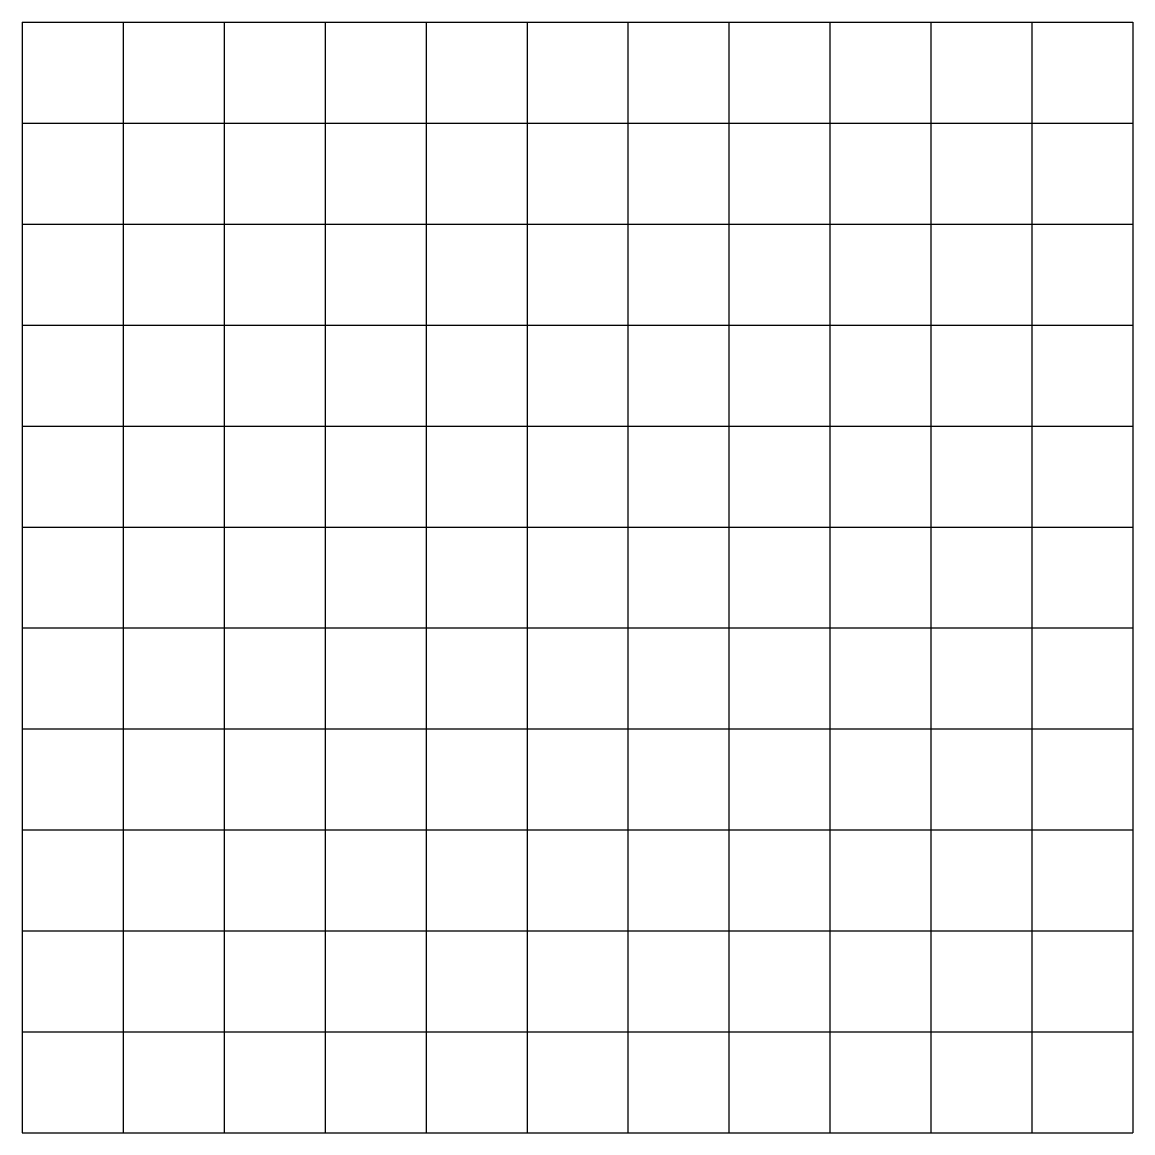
# Model space of a CAD drawing. Units: millimetres at full size, sheet at 1:10. Extents: x -771 to 109, y -198 to 682.
import ezdxf

# ---------------------------------------------------------------- set-up
doc = ezdxf.new("R2010")
doc.units = ezdxf.units.MM
doc.header["$LTSCALE"] = 10
doc.layers.add('0-0', color=7, linetype='Continuous')

msp = doc.modelspace()

# ---------------------------------------------------------------- linework, layer by layer
at = {"layer": '0-0'}
for p, q in [((-771.38, 681.79), (108.62, 681.79)), ((-771.38, 681.79), (-771.38, -198.21)), ((-691.38, 681.79), (-691.38, -198.21)), ((-611.38, 681.79), (-611.38, -198.21)), ((-531.38, 681.79), (-531.38, -198.21)), ((-451.38, 681.79), (-451.38, -198.21)), ((-371.38, 681.79), (-371.38, -198.21)), ((-291.38, 681.79), (-291.38, -198.21)), ((-211.38, 681.79), (-211.38, -198.21)), ((-131.38, 681.79), (-131.38, -198.21)), ((-51.38, 681.79), (-51.38, -198.21)), ((28.62, 681.79), (28.62, -198.21)), ((108.62, 681.79), (108.62, -198.21)), ((-771.38, 601.79), (108.62, 601.79)), ((-771.38, 521.79), (108.62, 521.79)), ((-771.38, 441.79), (108.62, 441.79)), ((-771.38, 361.79), (108.62, 361.79)), ((-771.38, 281.79), (108.62, 281.79)), ((-771.38, 201.79), (108.62, 201.79)), ((-771.38, 121.79), (108.62, 121.79)), ((-771.38, 41.79), (108.62, 41.79)), ((-771.38, -38.21), (108.62, -38.21)), ((-771.38, -118.21), (108.62, -118.21)), ((-771.38, -198.21), (108.62, -198.21))]:
    msp.add_line(p, q, dxfattribs=at)

doc.saveas('drawing.dxf')
